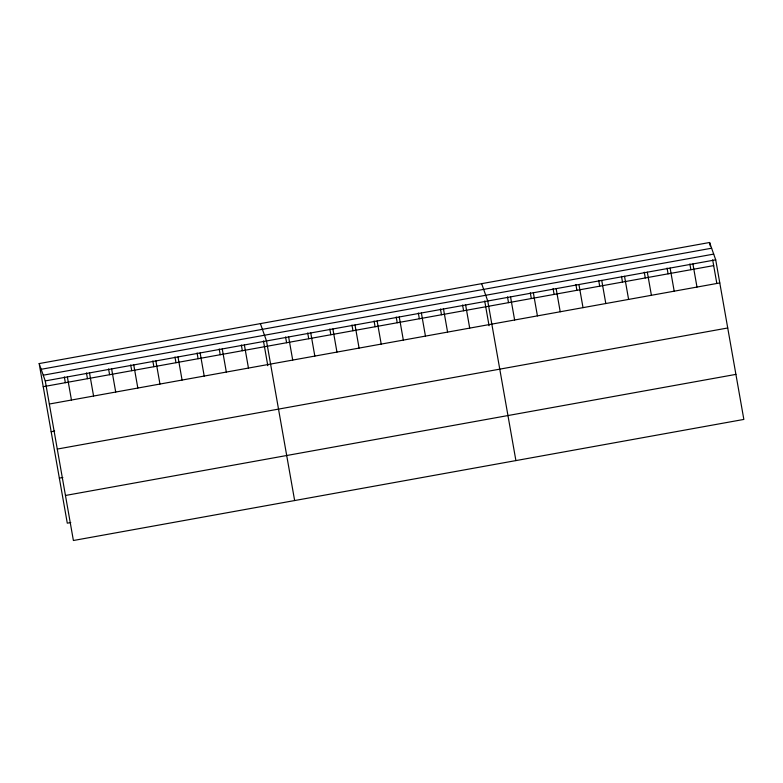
<?xml version="1.0" encoding="UTF-8"?>
<svg xmlns="http://www.w3.org/2000/svg" width="783" height="783" viewBox="0 0 783 783"><rect width="100%" height="100%" fill="white"/><g stroke="black" fill="none" stroke-linecap="round" stroke-linejoin="round"><path stroke-width="1.17" d="M39.15 363.576L709.604 242.495L715.711 259.829L743.85 419.424L73.396 540.505L45.257 380.91L39.15 363.576L67.289 523.171L70.783 522.545M41.166 369.292L711.62 248.211M43.241 375.194L713.695 254.103M45.257 380.91L715.711 259.829M43.222 386.694L713.675 265.603M49.329 404.028L719.783 282.947M51.169 431.727L54.663 431.1M57.276 449.07L727.73 327.979M59.351 478.129L62.846 477.503M65.459 495.473L735.912 374.382M481.653 283.661L487.75 300.995L515.899 460.59M260.396 323.614L266.504 340.957L294.643 500.552M709.604 242.495L710.21 245.96M712.657 259.829L716.817 283.387M692.916 263.949L696.987 287.058M689.862 263.949L690.88 269.724M670.121 268.06L674.192 291.178M667.067 268.06L668.085 273.844M647.326 272.181L651.397 295.289M644.272 272.181L645.29 277.955M624.531 276.291L628.602 299.409M621.477 276.291L622.495 282.076M601.736 280.412L605.807 303.53M598.682 280.412L599.7 286.186M578.94 284.532L583.012 307.641M575.887 284.532L576.905 290.307M556.145 288.643L560.217 311.761M553.092 288.643L554.11 294.428M533.35 292.764L537.422 315.882M530.297 292.764L531.314 298.538M510.545 296.884L514.627 319.993M507.501 296.884L508.519 302.659M484.706 300.995L489.072 325.738M465.631 304.988L469.702 328.106M462.577 304.988L463.605 310.773M443.501 308.991L447.582 332.1M440.457 308.991L441.475 314.766M421.381 312.985L425.453 336.103M418.328 312.985L419.345 318.759M399.252 316.978L403.333 340.096M396.208 316.978L397.226 322.762M377.132 320.971L381.204 344.089M374.078 320.971L375.096 326.756M355.002 324.974L359.084 348.083M351.959 324.974L352.976 330.749M332.883 328.968L336.954 352.086M329.829 328.968L330.847 334.742M310.753 332.961L314.835 356.079M307.709 332.961L308.727 338.745M288.633 336.954L292.705 360.072M285.58 336.954L286.598 342.739M263.46 340.957L267.815 365.7M244.384 344.951L248.456 368.069M241.33 344.951L242.348 350.725M222.255 348.944L226.326 372.062M219.211 348.944L220.229 354.728M200.135 352.937L204.206 376.055M197.081 352.937L198.099 358.722M178.005 356.94L182.077 380.049M174.961 356.94L175.979 362.715M155.876 360.934L159.957 384.052M152.832 360.934L153.85 366.708M133.756 364.927L137.828 388.045M130.702 364.927L131.73 370.711M111.626 368.92L115.708 392.038M108.583 368.92L109.6 374.705M89.507 372.923L93.578 396.032M86.453 372.923L87.471 378.698M67.377 376.917L71.459 400.035M64.333 376.917L65.351 382.691"/></g></svg>
